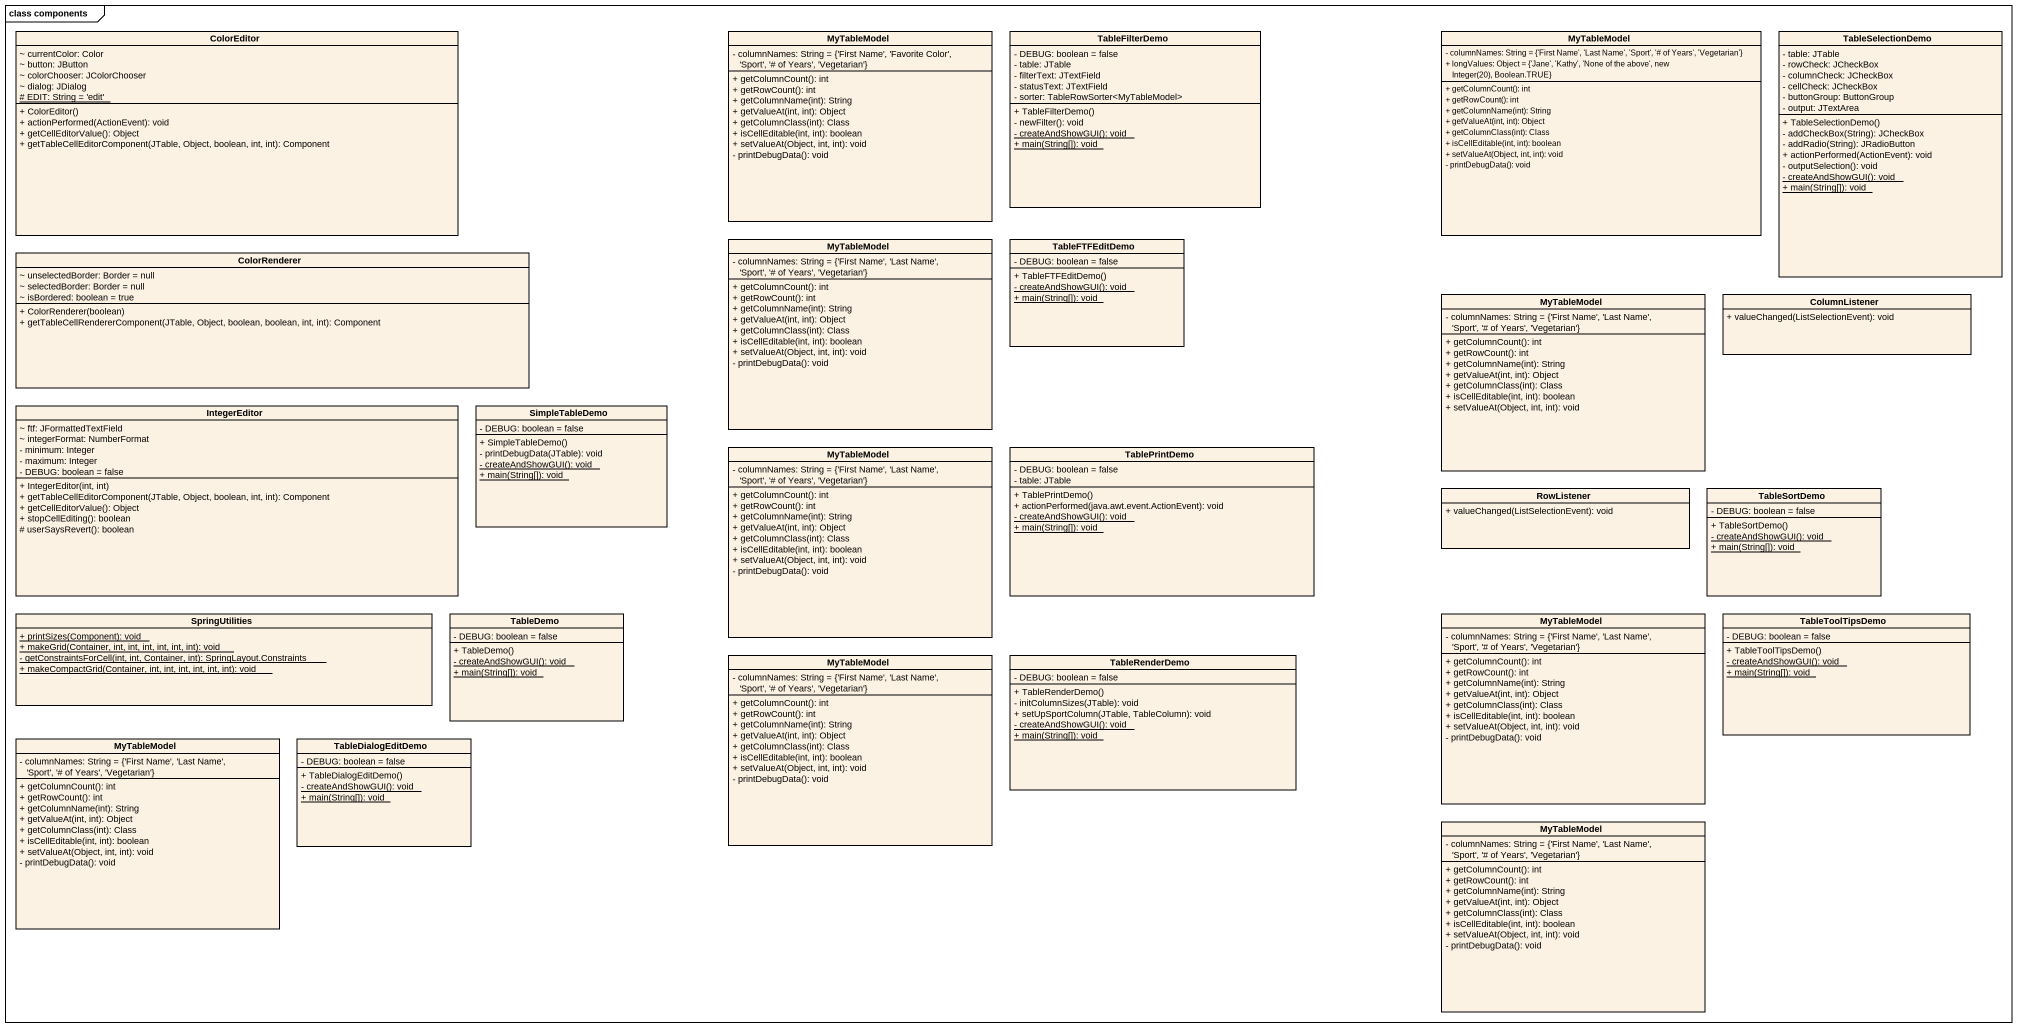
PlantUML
@startuml
mainframe class components
hide circle
hide empty members
skinparam classAttributeIconSize 0
class ColorEditor {
  ~ currentColor: Color
  ~ button: JButton
  ~ colorChooser: JColorChooser
  ~ dialog: JDialog
  {static} # EDIT: String = 'edit'
  + ColorEditor()
  + actionPerformed(ActionEvent): void
  + getCellEditorValue(): Object
  + getTableCellEditorComponent(JTable, Object, boolean, int, int): Component
}
class MyTableModel {
  - columnNames: String = {'First Name', 'Favorite Color', 'Sport', '# of Years', 'Vegetarian'}
  + getColumnCount(): int
  + getRowCount(): int
  + getColumnName(int): String
  + getValueAt(int, int): Object
  + getColumnClass(int): Class
  + isCellEditable(int, int): boolean
  + setValueAt(Object, int, int): void
  - printDebugData(): void
}
class TableFilterDemo {
  - DEBUG: boolean = false
  - table: JTable
  - filterText: JTextField
  - statusText: JTextField
  - sorter: TableRowSorter<MyTableModel>
  + TableFilterDemo()
  - newFilter(): void
  {static} - createAndShowGUI(): void
  {static} + main(String[]): void
}
class "MyTableModel" as MyTableModel_2 {
  - columnNames: String = {'First Name', 'Last Name', 'Sport', '# of Years', 'Vegetarian'}
  {field} + longValues: Object = {'Jane', 'Kathy', 'None of the above', new Integer(20), Boolean.TRUE}
  + getColumnCount(): int
  + getRowCount(): int
  + getColumnName(int): String
  + getValueAt(int, int): Object
  + getColumnClass(int): Class
  + isCellEditable(int, int): boolean
  + setValueAt(Object, int, int): void
  - printDebugData(): void
}
class TableSelectionDemo {
  - table: JTable
  - rowCheck: JCheckBox
  - columnCheck: JCheckBox
  - cellCheck: JCheckBox
  - buttonGroup: ButtonGroup
  - output: JTextArea
  + TableSelectionDemo()
  - addCheckBox(String): JCheckBox
  - addRadio(String): JRadioButton
  + actionPerformed(ActionEvent): void
  - outputSelection(): void
  {static} - createAndShowGUI(): void
  {static} + main(String[]): void
}
class ColorRenderer {
  ~ unselectedBorder: Border = null
  ~ selectedBorder: Border = null
  ~ isBordered: boolean = true
  + ColorRenderer(boolean)
  + getTableCellRendererComponent(JTable, Object, boolean, boolean, int, int): Component
}
class "MyTableModel" as MyTableModel_3 {
  - columnNames: String = {'First Name', 'Last Name', 'Sport', '# of Years', 'Vegetarian'}
  + getColumnCount(): int
  + getRowCount(): int
  + getColumnName(int): String
  + getValueAt(int, int): Object
  + getColumnClass(int): Class
  + isCellEditable(int, int): boolean
  + setValueAt(Object, int, int): void
  - printDebugData(): void
}
class TableFTFEditDemo {
  - DEBUG: boolean = false
  + TableFTFEditDemo()
  {static} - createAndShowGUI(): void
  {static} + main(String[]): void
}
class "MyTableModel" as MyTableModel_4 {
  - columnNames: String = {'First Name', 'Last Name', 'Sport', '# of Years', 'Vegetarian'}
  + getColumnCount(): int
  + getRowCount(): int
  + getColumnName(int): String
  + getValueAt(int, int): Object
  + getColumnClass(int): Class
  + isCellEditable(int, int): boolean
  + setValueAt(Object, int, int): void
}
class ColumnListener {
  + valueChanged(ListSelectionEvent): void
}
class IntegerEditor {
  ~ ftf: JFormattedTextField
  ~ integerFormat: NumberFormat
  - minimum: Integer
  - maximum: Integer
  - DEBUG: boolean = false
  + IntegerEditor(int, int)
  + getTableCellEditorComponent(JTable, Object, boolean, int, int): Component
  + getCellEditorValue(): Object
  + stopCellEditing(): boolean
  # userSaysRevert(): boolean
}
class SimpleTableDemo {
  - DEBUG: boolean = false
  + SimpleTableDemo()
  - printDebugData(JTable): void
  {static} - createAndShowGUI(): void
  {static} + main(String[]): void
}
class "MyTableModel" as MyTableModel_5 {
  - columnNames: String = {'First Name', 'Last Name', 'Sport', '# of Years', 'Vegetarian'}
  + getColumnCount(): int
  + getRowCount(): int
  + getColumnName(int): String
  + getValueAt(int, int): Object
  + getColumnClass(int): Class
  + isCellEditable(int, int): boolean
  + setValueAt(Object, int, int): void
  - printDebugData(): void
}
class TablePrintDemo {
  - DEBUG: boolean = false
  - table: JTable
  + TablePrintDemo()
  + actionPerformed(java.awt.event.ActionEvent): void
  {static} - createAndShowGUI(): void
  {static} + main(String[]): void
}
class RowListener {
  + valueChanged(ListSelectionEvent): void
}
class TableSortDemo {
  - DEBUG: boolean = false
  + TableSortDemo()
  {static} - createAndShowGUI(): void
  {static} + main(String[]): void
}
class SpringUtilities {
  {static} + printSizes(Component): void
  {static} + makeGrid(Container, int, int, int, int, int, int): void
  {static} - getConstraintsForCell(int, int, Container, int): SpringLayout.Constraints
  {static} + makeCompactGrid(Container, int, int, int, int, int, int): void
}
class TableDemo {
  - DEBUG: boolean = false
  + TableDemo()
  {static} - createAndShowGUI(): void
  {static} + main(String[]): void
}
class "MyTableModel" as MyTableModel_6 {
  - columnNames: String = {'First Name', 'Last Name', 'Sport', '# of Years', 'Vegetarian'}
  + getColumnCount(): int
  + getRowCount(): int
  + getColumnName(int): String
  + getValueAt(int, int): Object
  + getColumnClass(int): Class
  + isCellEditable(int, int): boolean
  + setValueAt(Object, int, int): void
  - printDebugData(): void
}
class TableToolTipsDemo {
  - DEBUG: boolean = false
  + TableToolTipsDemo()
  {static} - createAndShowGUI(): void
  {static} + main(String[]): void
}
class "MyTableModel" as MyTableModel_7 {
  - columnNames: String = {'First Name', 'Last Name', 'Sport', '# of Years', 'Vegetarian'}
  + getColumnCount(): int
  + getRowCount(): int
  + getColumnName(int): String
  + getValueAt(int, int): Object
  + getColumnClass(int): Class
  + isCellEditable(int, int): boolean
  + setValueAt(Object, int, int): void
  - printDebugData(): void
}
class TableRenderDemo {
  - DEBUG: boolean = false
  + TableRenderDemo()
  - initColumnSizes(JTable): void
  + setUpSportColumn(JTable, TableColumn): void
  {static} - createAndShowGUI(): void
  {static} + main(String[]): void
}
class "MyTableModel" as MyTableModel_8 {
  - columnNames: String = {'First Name', 'Last Name', 'Sport', '# of Years', 'Vegetarian'}
  + getColumnCount(): int
  + getRowCount(): int
  + getColumnName(int): String
  + getValueAt(int, int): Object
  + getColumnClass(int): Class
  + isCellEditable(int, int): boolean
  + setValueAt(Object, int, int): void
  - printDebugData(): void
}
class TableDialogEditDemo {
  - DEBUG: boolean = false
  + TableDialogEditDemo()
  {static} - createAndShowGUI(): void
  {static} + main(String[]): void
}
class "MyTableModel" as MyTableModel_9 {
  - columnNames: String = {'First Name', 'Last Name', 'Sport', '# of Years', 'Vegetarian'}
  + getColumnCount(): int
  + getRowCount(): int
  + getColumnName(int): String
  + getValueAt(int, int): Object
  + getColumnClass(int): Class
  + isCellEditable(int, int): boolean
  + setValueAt(Object, int, int): void
  - printDebugData(): void
}
@enduml
